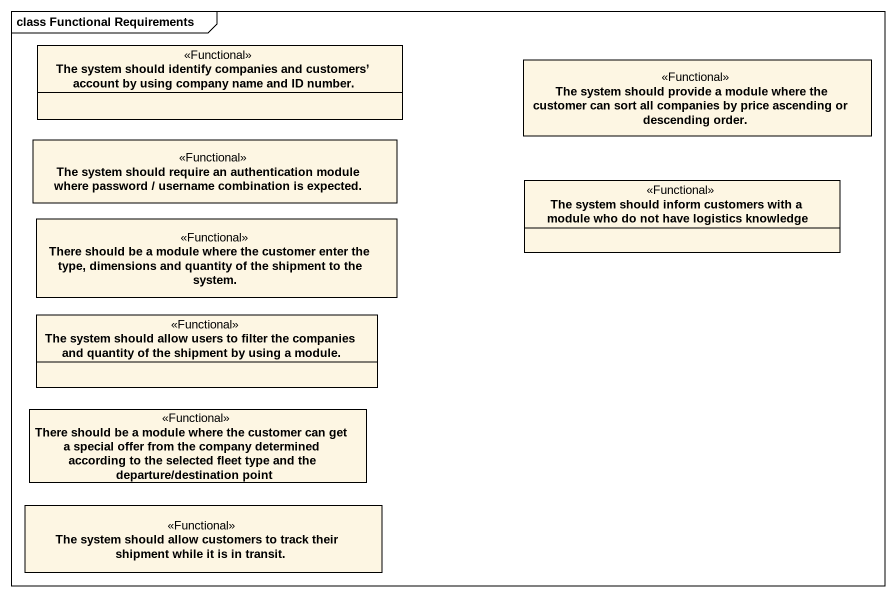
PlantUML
@startuml
mainframe class Functional Requirements
hide circle
hide empty members
class "The system should identify companies and customers’ account by using company name and ID number." as The_system_should_identify <<Functional>>
class "The system should provide a module where the customer can sort all companies by price ascending or descending order." as The_system_should_provide_a <<Functional>>
class "The system should require an authentication module where password / username combination is expected." as The_system_should_require <<Functional>>
class "The system should inform customers with a module who do not have logistics knowledge" as The_system_should_inform <<Functional>>
class "There should be a module where the customer enter the type, dimensions and quantity of the shipment to the system." as There_should_be_a_module <<Functional>>
class "The system should allow users to filter the companies and quantity of the shipment by using a module." as The_system_should_allow <<Functional>>
class "There should be a module where the customer can get a special offer from the company determined according to the selected fleet type and the departure/destination point" as There_should_be_a_module_2 <<Functional>>
class "The system should allow customers to track their shipment while it is in transit." as The_system_should_allow_2 <<Functional>>
@enduml
